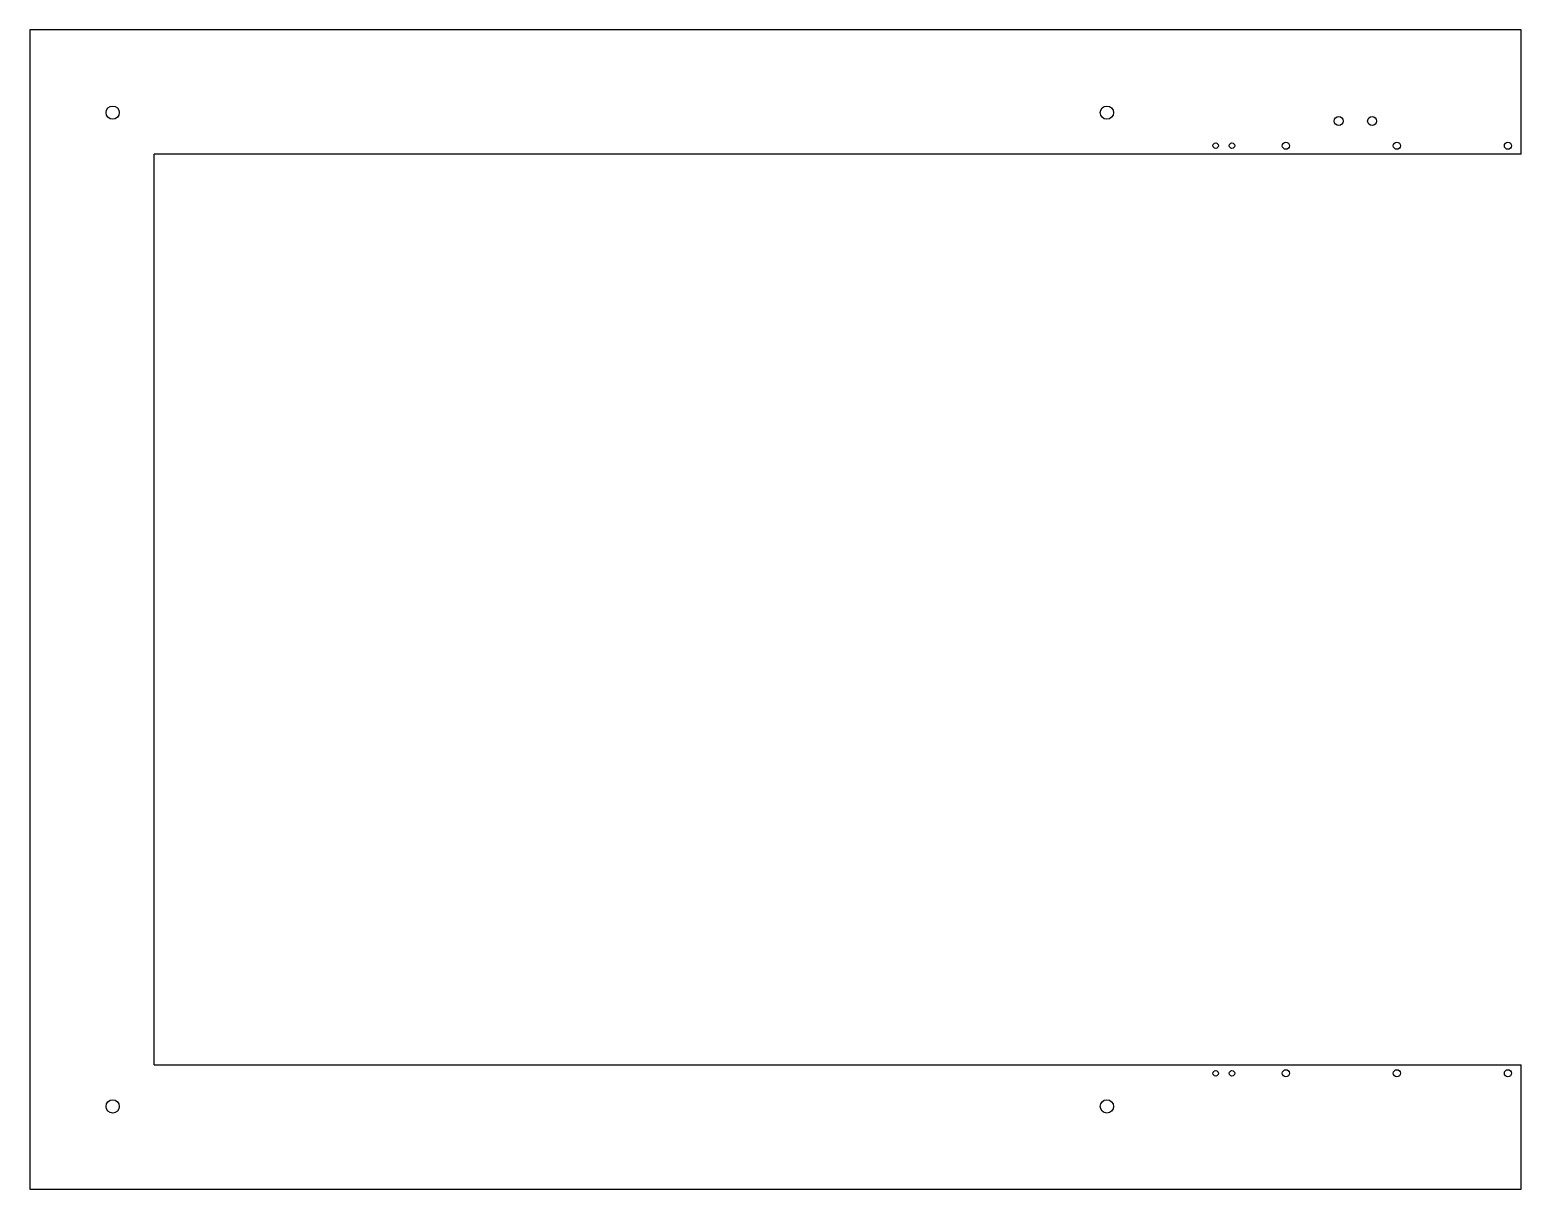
# Model space of a CAD drawing. Header units: millimetres. Extents: x 0 to 900, y 0 to 700.
import ezdxf

# ---------------------------------------------------------------- set-up
doc = ezdxf.new("R2010")
doc.units = ezdxf.units.MM

msp = doc.modelspace()

# ---------------------------------------------------------------- linework, layer by layer
for p, q in [((900, 700), (0, 700)), ((0, 700), (0, 0)), ((900, 625), (900, 700)), ((900, 625), (75, 625)), ((75, 75), (75, 625)), ((75, 75), (900, 75)), ((900, 0), (900, 75)), ((0, 0), (900, 0))]:
    msp.add_line(p, q)
for centre, radius in [((50, 650), 4), ((650, 650), 4), ((789.93, 644.94), 2.7), ((810.06, 644.94), 2.7), ((715.64, 630.04), 1.65), ((725.47, 630.04), 1.65), ((758, 630), 2.15), ((825, 630), 2.15), ((892, 630), 2.15), ((758, 70), 2.15), ((825, 70), 2.15), ((892, 70), 2.15), ((715.64, 69.96), 1.65), ((725.47, 69.96), 1.65), ((50, 50), 4), ((650, 50), 4)]:
    msp.add_circle(centre, radius)

doc.saveas('drawing.dxf')
